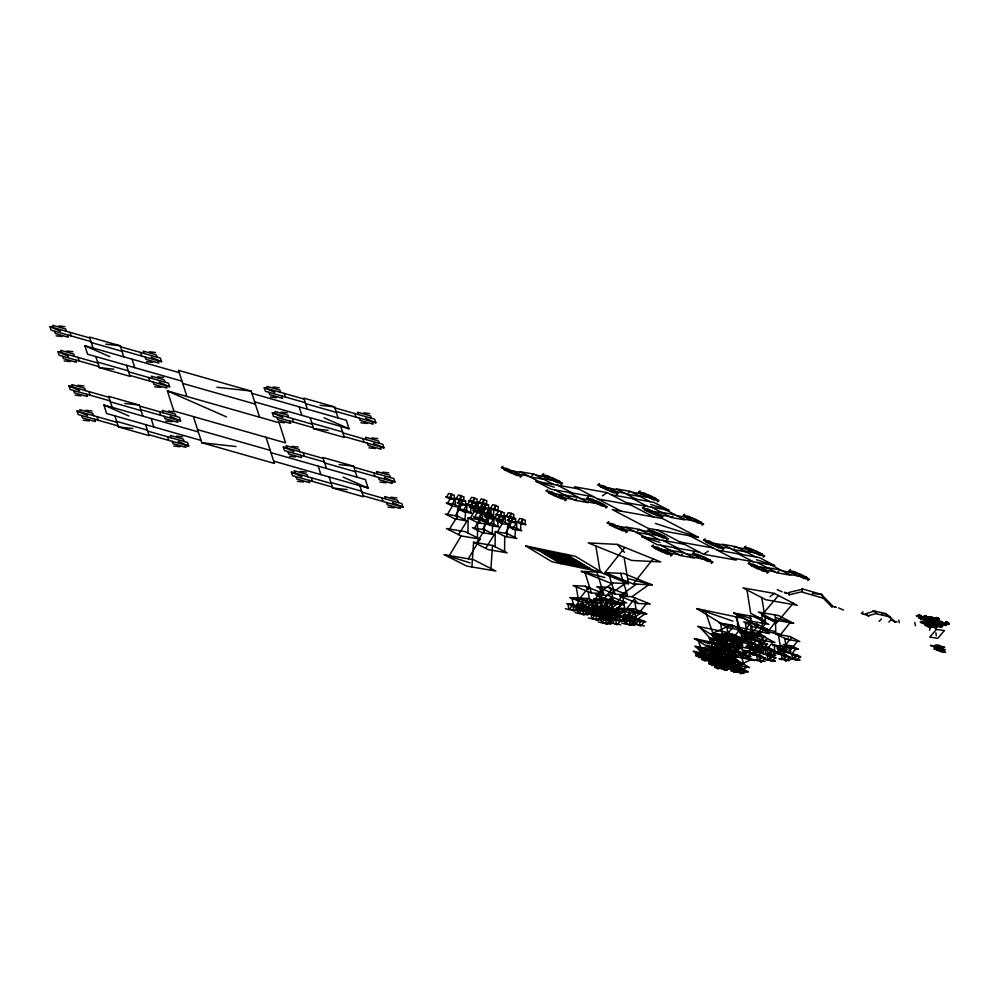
<?xml version="1.0" encoding="UTF-8"?>
<svg xmlns="http://www.w3.org/2000/svg" width="999" height="999" viewBox="0 0 999 999"><rect width="100%" height="100%" fill="white"/><g stroke="black" fill="none" stroke-linecap="round" stroke-linejoin="round"><path stroke-width="1.5" d="M455.294 504.857L455.357 498.464L460.551 499.338L464.56 501.361L459.365 500.487L455.357 498.464M459.303 506.893L459.365 500.487M466.745 510.651L466.808 504.245L472.003 505.132L476.024 507.155M467.957 533.029L468.106 517.882L487.512 521.141L482.567 529.445M470.766 512.674L470.829 506.281L466.808 504.245M477.46 537.824L477.609 522.689L468.106 517.882M478.109 508.703L478.171 502.31L483.366 503.184L487.387 505.219L482.18 504.345L478.171 502.31M482.117 510.739L482.18 504.345M482.405 518.556L482.467 512.162L490.671 513.536L488.586 517.057M486.426 520.591L486.488 514.198L482.467 512.162M489.56 514.497L489.622 508.104L494.83 508.978L498.838 511.001M493.581 516.533L493.643 510.127L489.622 508.104M493.868 524.35L493.931 517.957L499.125 518.831L503.146 520.866L497.952 519.98L493.931 517.957M495.079 546.728L495.229 531.593L507.529 533.666L517.032 538.473L504.732 536.388L495.229 531.593M497.889 526.386L497.952 519.98M504.582 551.535L504.732 536.388M505.219 522.415L505.294 516.008L513.486 517.395L511.401 520.904M509.24 524.438L509.303 518.044L505.294 516.008M516.683 528.196L516.745 521.803L521.94 522.677L525.961 524.712L520.766 523.838L516.745 521.803M520.704 530.232L520.766 523.838M450.636 499.013L450.936 494.605L454.32 495.167L454.021 499.587M456.955 519.205L457.667 508.753L465.671 510.102L471.84 513.224L463.848 511.875L457.667 508.753M460.277 500.649L460.576 496.228L463.961 496.803L463.661 501.211M462.1 504.807L462.4 500.387L465.784 500.961L465.472 505.382M464.947 520.554L465.671 510.102M471.74 506.431L472.04 502.022L475.424 502.584L475.112 507.005M473.451 502.872L473.751 498.451L477.135 499.025L476.835 503.434M471.89 566.97L473.588 542.245L492.519 545.442L507.142 552.822L488.211 549.637L473.588 542.245M477.759 512.724L478.059 508.304L481.443 508.878L481.143 513.286M479.77 523.051L480.482 512.599L488.486 513.948L494.655 517.07L486.663 515.721L478.034 511.413L472.839 510.539L476.848 512.562L482.042 513.449L478.434 519.243M483.091 504.495L483.391 500.074L486.775 500.649L486.476 505.057M484.915 508.653L485.214 504.245L488.598 504.807L488.286 509.228M484.078 532.904L484.79 522.452L492.782 523.801L498.963 526.923L490.971 525.574L484.79 522.452M487.4 514.348L487.699 509.94L491.083 510.501L490.784 514.922M487.762 524.4L488.486 513.948M489.223 518.506L489.522 514.098L492.907 514.672L492.594 519.08M492.07 534.253L492.782 523.801M494.555 510.289L494.855 505.869L498.239 506.443L497.927 510.851M490.821 570.167L492.519 545.442M498.863 520.142L499.163 515.721L502.547 516.296L502.235 520.704M500.574 516.57L500.874 512.162L504.258 512.724L503.958 517.145M506.893 536.75L507.604 526.311L515.609 527.659L521.778 530.781L513.786 529.433L507.604 526.311M510.214 518.194L510.514 513.786L513.898 514.348L513.598 518.768M512.037 522.365L512.337 517.944L515.721 518.518L515.409 522.927M514.885 538.099L515.609 527.659M521.678 523.988L521.977 519.567L525.362 520.142L525.049 524.562M921.278 616.995L921.553 615.983M927.397 617.869L927.684 616.845M930.993 621.54L931.268 620.516M932.929 618.643L933.203 617.619M937.124 622.402L937.399 621.39M939.048 619.505L939.335 618.493M942.644 623.189L942.919 622.165M948.763 624.05L949.05 623.026M930.781 624.437L931.43 622.14L928.108 621.665L934.54 623.601L931.43 622.14M942.432 626.086L943.068 623.788L939.759 623.314L946.19 625.237L943.068 623.788M929.545 630.307L930.781 626.51L936.95 627.372L931.143 624.662L924.974 623.788L930.781 626.51M921.066 619.892L921.515 618.581L924.824 619.055L918.393 617.132L921.515 618.581M932.716 621.54L933.166 620.229L936.475 620.704L930.044 618.768L933.166 620.229M938.598 645.354L936.65 649.987L941.358 651.623L942.881 651.311L938.186 649.675L936.65 649.987L939.972 648.488L937.624 647.664M939.01 650.811L939.972 648.488M941.358 651.623L943.293 646.977M446.615 496.99L448.713 493.481L452.085 494.043L450 497.552M456.256 498.613L458.354 495.104L461.725 495.666L459.64 499.188M447.44 514.398L452.385 506.081L460.389 507.43L455.444 515.746M458.079 502.772L460.164 499.263L463.548 499.837L461.463 503.346M469.443 500.836L471.528 497.327L474.9 497.889L472.814 501.411M467.719 504.408L469.805 500.886L473.189 501.461L471.103 504.97M473.738 510.689L475.836 507.18M479.07 502.46L481.168 498.951L484.54 499.525L482.455 503.034M470.254 518.244L475.199 509.94L483.204 511.288L478.259 519.592M449.388 555.606L461.088 535.926L480.019 539.123L468.319 558.791M477.122 511.263L479.208 507.754L470.829 506.281M480.894 506.63L482.979 503.109L486.363 503.683L484.278 507.192M483.379 512.312L485.477 508.803M474.562 528.096L479.508 519.792L473.326 516.67L481.331 518.019L487.512 521.141M486.763 512.887L488.848 509.378M485.202 516.483L487.287 512.974M490.534 508.254L492.619 504.745L496.003 505.307L493.918 508.828M496.553 514.547L498.651 511.026M494.842 518.106L496.928 514.597M499.937 515.109L502.022 511.6L493.643 510.127M498.226 518.681L500.312 515.172M506.193 516.171L508.291 512.662L511.663 513.224L509.577 516.733M497.377 531.955L502.322 523.638L510.327 524.987L505.382 533.304M508.016 520.329L510.102 516.82M517.657 521.953L519.742 518.444L523.126 519.018L521.041 522.527M447.29 503.508L450.911 497.714L454.932 499.737L451.311 505.531M458.753 509.303L462.375 503.496L466.383 505.531L462.762 511.326M449.026 529.832L457.592 516.108L467.095 520.916L458.541 534.64M470.104 507.355L473.726 501.56L477.747 503.596L474.125 509.39M474.413 517.207L478.034 511.413M481.568 513.149L485.189 507.355L489.198 509.378L485.576 515.172M485.876 523.001L489.485 517.207L493.506 519.23L489.885 525.037M476.148 543.531L484.715 529.82L494.218 534.615L485.651 548.339M497.227 521.066L500.849 515.259L504.87 517.295L501.248 523.089M508.691 526.848L512.312 521.053L516.321 523.089L512.699 528.883M718.393 641.683L722.801 637.012M724.525 642.906C725.786 642.832 724.025 644.53 728.408 637.999M733.666 636.738L729.407 641.445C739.16 641.296 732.854 646.041 738.848 637.562M752.022 621.366L742.969 632.904L765.059 636.813L758.803 633.553L750.162 632.03L756.43 635.289M747.502 635.988L743.081 640.784M750.112 642.107L749.2 641.87L753.109 636.975M756.255 635.252L765.309 623.713M758.066 635.576C757.492 635.601 757.142 634.665 754.108 640.421L760.564 641.583M760.551 641.683L759.627 641.433L763.548 636.538M776.722 620.342L767.669 631.88L780.956 634.228L790.009 622.689M755.943 649.387L751.51 654.058M757.629 655.269C758.94 655.207 757.042 656.93 761.55 650.374M776.373 652.097C769.867 653.096 765.621 643.568 762.549 653.833L769.005 654.982M768.98 655.082L768.069 654.845L771.99 649.949M777.284 653.358L780.644 648.363M782.205 654.058L786.25 649.35M791.508 648.089L787.249 652.797C800.549 654.782 787.05 655.007 796.69 648.913M573.151 604.42L569.605 608.891L574.637 610.926L578.196 606.455M580.119 598.101L588.099 598.513L600.024 603.321L592.045 602.921L580.119 598.101L588.523 587.499M604.994 572.552L623.888 573.513L652.135 584.914L633.241 583.94L604.994 572.552L624.899 547.452M583.154 604.932L579.595 609.402L584.64 611.438L588.199 606.967M582.879 608.341L579.32 612.812L584.365 614.847L587.912 610.377M592.045 602.921L600.461 592.32M592.869 608.853L589.323 613.324L594.355 615.359L597.914 610.889M596.815 605.631L593.269 610.102L598.301 612.137L601.86 607.654M603.783 599.313L611.763 599.712L623.688 604.532L615.709 604.12L603.783 599.313L612.187 588.711M596.153 613.698L592.607 618.181L597.652 620.217L601.198 615.734M610.364 599.65L613.211 608.716L608.029 608.453L600.274 605.319L605.456 605.594L623.026 612.599L615.047 612.2L603.121 607.38L611.525 596.778M606.818 606.131L603.259 610.614L608.304 612.649L611.863 608.166M606.53 609.552L602.984 614.023L608.029 616.058L611.575 611.575M606.156 614.21L602.597 618.693L607.642 620.716L611.201 616.246M615.709 604.12L624.125 593.518M605.881 617.619L602.322 622.102L607.367 624.138L610.913 619.655M633.241 583.94L653.146 558.853M616.533 610.052L612.986 614.535L618.019 616.57L621.578 612.087M615.047 612.2L623.463 601.598M615.871 618.131L612.325 622.614L617.37 624.637L620.916 620.167M619.817 614.909L616.271 619.38L621.316 621.415L624.862 616.945M626.785 608.591L634.765 609.003L646.69 613.811L638.711 613.398L626.785 608.591L635.189 597.989M629.82 615.421L626.261 619.892L631.306 621.927L634.865 617.444M629.545 618.831L625.986 623.301L631.031 625.337L634.577 620.866M638.711 613.398L647.127 602.809M639.535 619.343L635.988 623.813L641.033 625.849L644.58 621.366M712.175 642.532L715.159 639.01M717.806 640.384L714.822 643.905L710.751 641.845M733.953 626.086L726.885 634.452L733.141 637.699L740.222 629.333M722.614 642.107L725.599 638.573M728.246 639.947L725.262 643.481L721.166 641.533M726.173 647.764L729.17 644.23M731.817 645.604L728.82 649.138L724.75 647.202M736.875 641.508L739.872 637.974M778.433 595.516L761.7 615.309L776.523 623.001L793.256 603.209M742.519 639.348L739.522 642.881L735.426 640.933M736.613 647.34L739.61 643.806M758.666 625.062L751.585 633.428L757.854 636.675L764.922 628.309M742.245 645.179L739.26 648.701L735.701 646.852M747.314 641.083L750.311 637.549M750.886 646.74L753.87 643.206M745.316 654.919L748.301 651.385M756.518 644.58L753.533 648.114L749.737 646.103L750.199 653.184L749.55 653.146L755.531 654.108L754.882 646.99M750.948 652.759L747.964 656.293L743.843 654.32M767.095 638.461L760.027 646.828L766.283 650.074L773.363 641.72M761.325 646.303L764.31 642.769M755.756 654.482L758.74 650.948M766.957 644.143L763.96 647.677L759.914 645.616M761.388 652.322L758.403 655.856L754.844 654.108M759.315 660.139L762.312 656.605M764.959 657.979L761.962 661.513L757.866 659.565L758.528 659.602M770.017 653.883L773.014 650.361M775.724 651.648L772.664 655.257L769.105 653.408M769.754 659.715L772.739 656.181M791.807 637.437L784.727 645.804L790.996 649.05L798.064 640.684M775.386 657.554L772.402 661.088L768.356 659.028M780.456 653.458L783.441 649.924M784.028 659.115L787.012 655.581M789.66 656.955L786.663 660.489L782.579 658.541M794.455 658.691L797.452 655.157M800.099 656.53L797.102 660.064L793.006 658.104M888.86 622.09L890.733 620.017M861.25 613.536L863.011 611.8M879.095 621.303L881.555 618.918M770.129 596.59L774.45 593.443L797.252 605.282L765.808 599.725L743.006 587.887L774.45 593.443M730.444 626.535L732.267 625.212L742.719 630.431M713.686 639.198L714.447 638.636L718.518 640.746L712.911 639.76L708.84 637.649L714.447 638.636M724.113 638.761L724.887 638.199L728.958 640.309L723.351 639.323L719.28 637.212L724.887 638.199M719.992 637.587L720.654 641.758L726.91 644.992L727.684 644.43M755.144 625.511L756.98 624.188L767.444 629.308M738.386 638.174L739.16 637.612L743.231 639.722L737.612 638.736L733.541 636.613L739.16 637.612M732.217 641.945L737.349 644.555L738.124 643.993M748.825 637.737L749.6 637.175L753.658 639.285L748.051 638.299L743.98 636.188L749.6 637.175M744.692 636.55L745.354 640.734L751.61 643.955L752.384 643.406M745.379 622.714L746.94 632.604L761.762 640.247L763.586 638.923M746.827 651.573L747.589 651.011L752.722 653.621M756.917 640.921L762.05 643.531L762.824 642.969M757.254 651.136L758.029 650.574L763.161 653.184M753.134 649.962L753.795 654.133L760.052 657.367L760.826 656.805M786.463 639.223L799.749 641.558L790.122 636.563L776.048 634.128L786.463 639.223L788.286 637.886M771.528 650.549L772.302 649.987L777.434 652.597M765.359 654.32L770.491 656.93L771.265 656.368M781.967 650.112L782.729 649.55L787.874 652.16M784.752 656.343L790.371 657.33L786.3 655.219L780.681 654.22L784.752 656.343L785.526 655.781M795.192 655.906L800.811 656.892L796.74 654.782L791.121 653.796L795.192 655.906L795.966 655.344M928.108 620.529L924.624 623.026L920.953 622.502L924.425 620.004L931.08 621.765L928.358 621.878M939.759 622.165L936.275 624.675L932.604 624.15L936.075 621.653L942.731 623.413L940.009 623.526M576.323 607.529L581.518 607.792L589.273 610.926L584.09 610.651L576.323 607.529L583.441 602.472M596.041 594.855L608.316 595.479L626.673 602.897L614.397 602.26L596.041 594.855L612.887 582.904M581.518 607.792L588.636 602.747M586.326 608.041L591.508 608.304L599.275 611.425L594.08 611.163L586.326 608.041L593.443 602.984M608.316 595.479L625.162 583.528M591.508 608.304L598.626 603.246M606.468 610.426L607.754 611.863L599.987 608.728L607.105 603.683M619.705 596.066L631.98 596.69L650.337 604.095L638.061 603.471L619.705 596.066L636.55 584.115M612.3 603.945L605.182 609.003L599.987 608.728M599.338 616.808L604.52 617.07L612.275 620.204L607.092 619.942L599.338 616.808L606.455 611.763M616.458 610.938L617.744 612.375L609.989 609.24L617.107 604.195M631.98 596.69L648.826 584.74M604.52 617.07L611.638 612.025M622.29 604.457L615.172 609.515L609.989 609.24M609.328 617.32L614.522 617.582L622.277 620.716L617.082 620.441L609.328 617.32L616.445 612.262M614.522 617.582L621.64 612.537M623.001 618.019L628.184 618.281L635.938 621.403L630.756 621.141L623.001 618.019L630.119 612.961M628.184 618.281L635.302 613.236M632.991 618.531L638.186 618.793L645.941 621.915L640.746 621.653L632.991 618.531L640.109 613.473M638.186 618.793L645.304 613.736M502.122 466.933L502.959 466.371M520.167 477.372L521.003 476.81M531.93 475.512L533.916 474.163L553.608 484.465M542.869 474.213L543.706 473.638M546.803 490.297L547.639 489.735M560.901 484.652L561.75 484.078M564.847 500.749L565.684 500.174M554.944 489.922L574.637 500.212L576.61 498.876M598.551 484.153L599.388 483.578M587.549 497.577L588.386 497.002M602.484 495.791L607.18 492.619L653.783 516.995M616.595 494.592L617.432 494.018M605.594 508.016L606.43 507.442M628.359 492.719L630.344 491.383L650.037 501.673M639.298 491.421L640.134 490.846M607.879 522.24L608.716 521.678M643.231 507.517L644.068 506.943M657.342 501.86L658.179 501.286M625.923 532.679L626.76 532.117M637.687 530.819L639.672 529.47L659.365 539.772M661.276 517.957L662.112 517.382M648.626 529.52L649.462 528.946M651.373 507.13L671.066 517.432L673.039 516.083M683.978 514.785L684.814 514.223M652.559 545.616L653.396 545.042M666.658 539.959L667.494 539.385M702.022 525.224L702.859 524.662M670.604 556.056L671.44 555.481M660.701 545.229L680.381 555.531L682.367 554.183M704.307 539.46L705.144 538.886M693.306 552.884L694.143 552.322M656.942 529.907L703.546 554.283L708.241 551.111M722.352 549.9L723.189 549.325M711.338 563.324L712.175 562.762M734.115 548.026L736.101 546.69L755.793 556.98M745.054 546.728L745.891 546.166M748.988 562.824L749.824 562.25M763.086 557.167L763.923 556.605M767.032 573.264L767.869 572.689M757.13 562.437L776.81 572.739L778.795 571.391M789.734 570.092L790.571 569.53M807.766 580.531L808.603 579.969M926.473 620.591L929.932 619.88L928.221 620.841M938.123 622.24L941.582 621.528L939.872 622.489M729.982 625.449L710.714 634.19L741.62 640.646L760.888 631.905M695.978 646.828L701.897 653.096L706.368 655.794L700.449 649.525L708.453 645.754M699.362 654.333L695.928 655.893L701.435 657.042L704.882 655.481M721.515 648.476L713.373 652.172L700.311 649.45M706.206 655.756L702.772 657.317L708.279 658.466L711.725 656.917M704.894 657.667L701.46 659.228L706.967 660.389L710.414 658.828M724.65 649.138L716.508 652.834L729.57 655.556L737.712 651.86M721.553 653.671L713.411 657.354L729.407 660.601L722.926 658.366M711.738 659.103L708.303 660.664L713.81 661.813L717.257 660.252M715.559 657.717L712.125 659.278L717.632 660.426L721.078 658.865M712.462 662.25L709.015 663.798L714.535 664.959L717.981 663.398M722.402 659.14L718.968 660.701L724.475 661.862L727.921 660.302M721.091 661.063L717.657 662.612L723.164 663.773L726.61 662.212M726.473 660.089L734.615 656.393M719.305 663.673L715.858 665.234L731.842 668.481L727.372 665.784L712.05 662.587L716.508 665.284M717.994 665.584L714.547 667.145L720.067 668.306L723.513 666.745M737.749 657.055L729.607 660.739L742.669 663.473L750.811 659.777M727.934 662.487L724.5 664.048L730.007 665.197L733.453 663.636M721.378 666.383L724.824 664.822M724.837 667.02L721.39 668.581L726.91 669.73L730.356 668.169M725.212 667.195L728.658 665.634M730.731 668.343L734.178 666.783M735.501 667.057L732.055 668.618L748.039 671.865L743.581 669.168L728.246 665.971L732.704 668.668M734.19 668.968L730.756 670.529L736.263 671.69L739.71 670.129M737.574 669.767L741.021 668.206M741.033 670.404L737.599 671.965L743.106 673.114L746.553 671.553M731.368 634.452L710.589 642.02L721.141 648.401L741.92 640.834M709.04 649.55L700.262 652.747L704.72 655.444L713.498 652.247M714.572 652.896L705.794 656.093L710.252 658.791L719.03 655.594M744.455 642.369L723.676 649.937L734.24 656.318L755.019 648.751M725.237 652.934L716.458 656.143L720.916 658.828L729.695 655.631M722.14 657.467L713.361 660.664L717.819 663.361L726.598 660.164M730.769 656.281L721.99 659.477L726.448 662.175L735.227 658.978M727.672 660.814L718.893 664.01L723.351 666.708L732.13 663.511M738.336 660.851L729.557 664.048L734.015 666.745L742.794 663.548M743.868 664.198L735.089 667.394L739.547 670.092L748.326 666.895M873.763 611.263L865.434 613.91L868.843 616.208M876.822 613.486L867.794 615.784M801.947 589.335L788.623 592.544L789.11 594.817L802.434 591.62M548.226 552.909L549.575 552.584L558.179 557.767M548.513 554.22L549.875 553.896M551.436 553.908L554.645 553.146L574.987 565.397M553.009 553.908L554.358 553.583L562.961 558.766M552.122 555.257L553.471 554.932M553.296 555.219L554.645 554.895M553.758 556.243L552.41 556.568L543.806 551.386M552.122 557.005L555.332 556.243M559.54 555.269L560.889 554.944L569.492 560.127M556.893 556.256L558.254 555.931M559.04 556.256L566.645 554.47L592.981 570.317M559.827 556.58L561.176 556.256M558.541 557.242L557.192 557.554L548.588 552.385M562.749 556.256L565.958 555.506L586.301 567.757M564.31 556.256L565.671 555.943L574.263 561.113M557.442 558.453L558.803 558.141L567.395 563.311M563.436 557.604L564.785 557.292M564.61 557.567L565.958 557.255M557.729 559.765L559.09 559.452M560.651 559.452L563.861 558.691M525.624 545.916L575.337 556.281L601.673 572.14L551.96 561.775L525.624 545.916L563.648 559.028L565.072 558.603M562.225 559.452L566.645 558.603M568.206 558.603L569.567 558.291M561.338 560.801L562.687 560.489M563.861 560.439L562.512 560.764L546.528 555.082L578.858 561.825M568.493 559.915L569.855 559.602M562.986 561.788L561.625 562.112L553.034 556.942M564.547 561.8L561.338 562.549L540.996 550.299M568.756 560.814L570.104 560.501L578.708 565.671M566.121 561.8L567.469 561.475M568.256 561.8L560.651 563.586L534.315 547.739M569.043 562.125L570.404 561.8M567.757 562.787L566.408 563.111L557.804 557.929M571.965 561.813L575.174 561.051M573.538 561.813L574.887 561.488L583.491 566.67M572.652 563.161L574 562.837M573.826 563.124L575.174 562.799M574.288 564.148L572.939 564.472L564.335 559.29M575.861 564.148L572.652 564.91L552.31 552.659M577.422 564.16L578.783 563.836M577.722 565.459L579.07 565.147M721.191 634.415L728.521 632.729L757.854 650.461L726.96 644.005L697.614 626.273L728.521 632.729M726.96 644.005L734.29 642.332M704.745 649.537L707.841 648.826L720.229 656.318L707.18 653.596L694.78 646.103L707.841 648.826M707.18 653.596L710.277 652.884M697.789 655.931L699.1 655.631M698.825 657.642L700.124 657.342M720.941 652.921L724.038 652.21L736.425 659.702L723.376 656.98L710.976 649.487L724.038 652.21M704.632 657.354L705.943 657.055M703.321 659.278L704.632 658.978M705.669 659.065L706.98 658.766M717.844 657.454L720.941 656.743L733.328 664.235L720.279 661.513L707.879 654.02L720.941 656.743M704.357 660.988L705.669 660.689M723.376 656.98L726.473 656.268M713.985 659.315L715.296 659.015M710.164 660.701L711.475 660.401M709.078 654.745L714.997 661.013L716.333 660.726M711.201 662.412L712.512 662.112M720.828 660.739L722.14 660.439M720.279 661.513L723.376 660.801M710.888 663.848L712.2 663.548M719.517 662.662L720.828 662.362M721.865 662.462L723.176 662.162M711.925 665.559L713.224 665.259M734.04 660.839L737.137 660.127L749.525 667.619L736.475 664.897L724.075 657.404L737.137 660.127M714.61 658.091L720.529 664.36L721.865 664.073M717.732 665.272L719.043 664.972M726.36 664.085L727.672 663.786M716.42 667.182L717.732 666.882M718.768 666.982L720.067 666.683M727.397 665.796L728.708 665.496M717.457 668.905L718.756 668.606M736.475 664.897L739.572 664.185M727.085 667.232L728.396 666.932M723.264 668.618L724.575 668.319M728.121 668.943L729.42 668.643M724.3 670.329L725.599 670.029M733.928 668.656L735.239 668.356M732.617 670.579L733.928 670.279M734.964 670.366L736.263 670.067M733.653 672.29L734.952 671.99M739.46 672.002L740.771 671.703M740.496 673.713L741.807 673.413M936.25 645.841L933.191 646.465L936.3 647.127M940.946 647.464L937.886 648.101L930.406 645.354L934.452 646.203M944.554 647.427L942.207 647.901L934.977 645.391L937.324 644.904L944.554 647.427L939.772 646.403M941.208 649.1L942.207 648.9M938.161 648.039L945.266 649.962L939.147 647.839M881.543 613.836L885.426 613.573L890.134 616.995L877.646 614.085L872.939 610.664L885.426 613.573M918.643 617.332L921.365 617.22L916.445 615.746L921.365 617.22M930.294 618.98L933.016 618.868L928.083 617.394L933.016 618.868M617.295 544.393L588.236 542.907L631.693 560.439L660.751 561.925L617.295 544.393L624.5 552.41M628.471 583.703L609.577 582.742L581.331 571.341L600.224 572.302L628.471 583.703L624.088 557.367M603.671 593.606L585.314 586.201L573.039 585.576L591.396 592.981L603.671 593.606L596.915 572.14M627.335 594.817L608.978 587.412L596.69 586.788L615.059 594.193L627.335 594.817L620.579 573.339M590.034 602.809L582.055 602.409L570.117 597.589L578.096 598.001L590.034 602.809L588.186 591.683M613.698 604.02L605.719 603.608L593.781 598.801L601.76 599.2L613.698 604.02L611.85 592.894M579.557 607.005L571.79 603.871L566.608 603.608L574.363 606.73L579.557 607.005L576.698 597.926M589.547 607.504L581.793 604.383L576.61 604.12L584.365 607.242L589.547 607.504L586.7 598.438M611.188 600.973L613.036 612.1L595.454 605.082L590.272 604.807L598.026 607.941L603.221 608.204L600.362 599.138M606.668 607.904L607.454 612.599L593.119 606.868L601.098 607.28L599.25 596.153M603.121 607.38L611.101 607.792M636.7 613.299L628.721 612.899L616.783 608.079L624.762 608.491L636.7 613.299L634.852 602.172M605.057 611.688L613.036 612.1M602.559 616.283L594.805 613.149L589.61 612.887L597.377 616.021L602.559 616.283L599.7 607.205M612.562 616.795L604.795 613.661L599.612 613.398L607.367 616.52L612.562 616.795L609.702 607.717M626.223 617.482L618.468 614.36L613.274 614.098L621.028 617.22L626.223 617.482L623.364 608.416M636.213 617.994L628.458 614.872L623.276 614.61L631.031 617.732L636.213 617.994L633.366 608.928M784.515 592.37L785.614 592.694M785.564 592.794L784.515 592.482M789.522 594.555L788.873 594.405L789.56 594.455M831.118 605.194L832.204 605.519M832.105 605.619L831.118 605.307M835.064 606.955L836.151 607.38L831.792 606.068M862.849 613.973L863.948 614.298M891.645 620.029L892.731 620.354M892.694 620.454L891.67 620.154M754.47 616.445L755.569 616.77M755.469 616.87L758.104 617.207M759.802 618.156L760.901 618.481M760.888 618.581L759.864 618.294M771.69 619.605L772.751 619.805M766.345 628.983L767.419 629.295M765.496 629.595L766.57 630.019L765.509 629.707M741.645 630.007L742.744 630.332M740.796 630.619L741.895 630.956M741.845 631.043L740.833 630.756M746.44 633.466L747.539 633.791M747.489 633.89L747.102 640.709L741.121 639.747M752.16 634.402L753.258 634.727M753.234 634.84L752.222 634.552M751.31 635.027L752.871 635.501M751.772 635.177L765.409 637.587L775.049 642.594L761.762 640.247M752.359 635.514L752.846 635.601M727.235 634.702L728.333 635.027M722.814 634.927L722.19 634.79M728.283 635.127L727.247 634.815M733.616 636.838L732.604 636.538M751.947 638.411L753.046 638.736M752.147 639.447L751.673 632.305M727.247 639.435L730.019 640.809M743.044 640.659L744.143 640.983M726.398 640.047L727.484 640.371M744.093 641.083L751.785 642.432M758.616 641.87L759.715 642.195M735.426 640.821L736.513 641.146M716.807 639.86L717.906 640.197M727.384 640.471L726.373 640.147M749.038 641.683L750.124 642.007M759.677 642.295L758.628 641.982M717.856 640.297L719.592 641.246M732.617 641.096L733.703 641.42M715.958 640.484L717.057 640.809M733.603 641.508L732.617 641.208M748.451 642.345L749.45 642.682L748.588 642.582M717.032 640.908L722.389 641.733L722.152 634.752M721.153 641.408L722.252 641.745M740.759 642.532L741.832 642.956M737.936 642.807L739.035 643.131M719.392 642.107L718.356 641.795M738.935 643.219L737.924 642.906M785.077 646.053L786.176 646.378M711.775 642.27L710.751 641.97M726.485 643.119L727.584 643.443M786.076 646.465L785.064 646.153M727.534 643.543L726.523 643.256M724.038 643.656L723.476 643.331L724.213 647.414L728.333 649.387M716.046 643.556L717.145 643.88M760.913 646.041L759.864 645.729M784.914 647.552L785.988 647.976L784.902 647.652M717.107 643.98L716.058 643.668M791.483 648.189L790.396 647.851L791.033 647.889M754.882 646.865L755.968 647.202M760.376 647.077L761.45 647.502L760.389 647.19M765.197 647.327L766.283 647.652M766.245 647.752L773.501 650.212L767.232 646.965L758.603 645.441L764.859 648.688L773.501 650.212M732.342 646.915L733.441 647.24M755.806 648.189L754.745 647.864L755.856 648.089M765.709 648.788L766.383 648.938M760.214 648.576L761.288 649.013M733.428 647.34L735.976 647.677M766.695 649.2L763.161 648.451M724.725 647.077L725.262 647.389M721.915 647.352L723.001 647.677M785.089 650.786L786.188 651.111M722.964 647.777L725.536 648.101M737.674 648.626L738.773 648.95M784.24 651.398L785.339 651.723M738.723 649.05L734.652 646.99L733.99 642.807M730.057 648.788L731.143 649.113M774.65 651.211L775.748 651.548M785.289 651.823L790.671 652.659L790.434 645.666M731.106 649.213L727.497 648.451M773.8 651.835L774.899 652.16M728.296 649.487L727.247 649.175M774.849 652.26L773.813 651.947M779.008 652.759L780.094 653.096M776.173 653.134L776.947 653.221M780.082 653.196L778.983 652.871M777.185 653.458L776.223 653.159M791.757 654.245L792.856 654.57M792.819 654.67L790.059 653.296M765.746 653.471L766.845 653.796M783.228 654.482L782.18 654.17M749.1 652.859L749.937 653.071M766.832 653.895L769.38 654.233M781.33 654.682L782.167 654.894M785.414 654.907L784.315 654.57L785.426 654.807M771.078 655.182L772.177 655.506M752.534 654.482L755.119 654.82M767.057 655.269L768.156 655.594M772.127 655.606L768.056 653.546L767.394 649.362M743.768 654.133L754.32 660.514L718.044 652.934L707.479 646.553L744.954 654.545M768.106 655.694L767.07 655.381M741.046 654.495L742.145 654.82M759.627 655.494L760.701 655.931M742.045 654.919L741.058 654.607M757.579 656.143L756.655 655.831M793.006 657.991L794.093 658.316M749.188 655.931L750.286 656.256M790.197 658.266L791.283 658.591M746.378 656.206L747.477 656.53M750.274 656.355L746.64 655.606M791.245 658.691L790.221 658.391M782.567 658.428L783.666 658.753M747.452 656.63L746.365 656.306M779.757 658.703L780.843 659.028M798.338 659.702L799.425 660.027M780.743 659.115L779.757 658.816M795.516 659.977L796.615 660.302M799.325 660.127L795.778 659.377M796.515 660.389L795.529 660.089M787.899 660.139L788.998 660.464M769.355 659.44L768.306 659.128M785.089 660.401L786.176 660.739M788.885 660.551L787.886 660.239M786.138 660.839L785.064 660.514M755.044 659.727L756.131 660.152L755.082 659.852M773.626 660.726L774.725 661.051M774.687 661.151L773.663 660.851M760.376 661.438L761.463 661.862L760.389 661.55M925.111 624.875L930.831 625.199L925.648 622.777L920.154 622.002L925.324 624.425L930.831 625.199M782.467 655.007L781.38 654.682L782.055 658.766L785.626 660.626M757.567 655.956L756.88 655.918M58.804 325.961L64.91 326.648M56.094 335.864L62.2 336.551M105.769 344.168L120.23 345.779L123.776 356.83M149.338 351.785L155.444 352.472M66.858 351.024L72.964 351.698M146.628 361.688L152.747 362.375M64.148 360.926L70.255 361.601M95.817 356.568L99.363 367.607L113.824 369.218M273.089 387.075L279.208 387.762M157.392 376.835L163.499 377.522M216.945 387.25L251.161 391.071L259.565 417.207M270.392 396.978L276.498 397.664M154.683 386.738L160.789 387.425M320.067 405.269L334.528 406.893L338.074 417.932M363.636 412.887L369.742 413.574M77.86 385.264L83.966 385.951M281.144 412.125L287.262 412.812M360.926 422.789L367.033 423.476M75.15 395.167L81.256 395.854M124.825 403.471L139.286 405.082L142.832 416.121M278.446 422.028L284.553 422.714M168.394 411.089L174.513 411.763M310.115 417.669L313.661 428.708L328.122 430.332M371.69 437.949L377.797 438.623M85.914 410.314L92.02 411.001M165.697 420.991L171.803 421.665M368.981 447.852L375.087 448.526M83.204 420.217L89.311 420.904M114.873 415.859L118.419 426.91L132.879 428.521M292.158 446.366L298.264 447.053M176.448 436.138L182.555 436.813M193.381 416.595L201.786 442.719L236.001 446.541M289.448 456.268L295.554 456.955M173.751 446.041L179.857 446.715M339.123 464.572L353.584 466.183L357.13 477.235M382.692 472.19L388.798 472.877M300.212 471.428L306.318 472.102M379.982 482.092L386.101 482.779M297.502 481.331L303.609 482.005M329.171 476.973L332.717 488.012L347.177 489.622M390.746 497.24L396.853 497.927M388.037 507.142L394.155 507.829M812.287 593.394L822.015 594.555L822.751 598.051L802.559 592.232L801.822 588.723L822.015 594.555M922.564 616.62L927.497 618.094L922.564 616.62L924.774 618.206M934.215 618.256L939.135 619.742L934.215 618.256L936.425 619.855M932.279 621.153L937.212 622.627L932.279 621.153L934.49 622.739M943.93 622.802L948.863 624.275L943.93 622.802L946.14 624.387M931.08 621.765L926.16 620.292M942.731 623.413L937.799 621.94M931.805 623.651L937.299 624.425L942.482 626.848L936.975 626.073L931.805 623.651L936.762 626.523M757.654 655.981L756.93 655.781M757.267 656.056L757.804 656.193M450.911 497.714L445.716 496.828L449.725 498.863L454.932 499.737M473.726 501.56L468.531 500.686L472.539 502.709L477.747 503.596M462.375 503.496L457.167 502.622L461.188 504.657L466.383 505.531M485.189 507.355L479.982 506.468L484.003 508.503L489.198 509.378M500.849 515.259L495.654 514.385L499.662 516.421L504.87 517.295M486.488 514.198L491.683 515.072L487.674 513.036M509.303 518.044L514.497 518.918L510.489 516.895M489.485 517.207L484.29 516.333L488.311 518.356L493.506 519.23M512.312 521.053L507.105 520.179L511.126 522.202L516.321 523.089M457.592 516.108L445.292 514.035L454.795 518.831L467.095 520.916M477.609 522.689L489.91 524.762L480.407 519.955M484.715 529.82L472.415 527.734L481.918 532.542L494.218 534.615M444.293 554.745L473.414 559.652L495.916 571.028L466.795 566.108L444.293 554.745L470.104 562.887M793.581 623.314L773.151 619.705L758.328 612.012L778.77 615.621L793.581 623.314L775.961 617.669M769.105 619.155L772.202 619.692M733.628 613.036L754.058 616.645L768.88 624.338L748.451 620.729L733.628 613.036L751.26 618.693M756.98 624.188L743.693 621.84L753.321 626.848L766.333 629.083M732.267 625.212L718.993 622.864L728.621 627.872L741.683 630.132M739.735 632.467L748.363 633.99L754.62 637.237L745.991 635.714L739.735 632.467L747.177 634.852M751.86 639.397L751.086 639.123L757.529 640.284L757.292 633.291M723.663 635.014L729.919 638.274L721.29 636.738L715.022 633.491L725.361 635.252M730.019 636.076L740.359 637.837L734.103 634.59L725.461 633.054L731.718 636.313M757.979 641.42L763.598 642.407L767.669 644.517L762.05 643.531M780.119 646.053L783.216 646.603M787.861 647.427L798.201 649.188L791.945 645.941L783.303 644.405L789.572 647.664M772.864 644.842L781.505 646.365L787.761 649.625L779.133 648.089L772.864 644.842L780.319 647.227M747.552 641.845L753.159 642.844L757.23 644.954L751.61 643.955M782.729 649.55L777.122 648.563L781.193 650.674L786.8 651.66M726.935 640.371L732.854 641.308L732.592 634.315M733.154 641.308L736.238 641.857M738.199 642.195L741.345 642.856L740.734 642.632M757.579 646.003L760.676 646.653M762.637 646.99L765.222 647.452M733.278 642.444L738.898 643.431L742.956 645.541L737.349 644.555M756.805 647.389L763.061 650.649L754.432 649.125L748.164 645.866L758.503 647.627M747.277 646.478L746.615 646.328L750.237 647.077M752.21 647.427L755.294 647.976M718.88 641.795L727.022 643.331M722.839 642.869L728.458 643.868L732.529 645.978L726.91 644.992M774.337 652.047L780.231 653.084C778.321 647.639 780.194 644.929 780.032 646.141M776.722 653.246L784.877 654.682M758.029 650.574L752.422 649.587L756.493 651.698L762.1 652.697M708.578 642.27L707.904 642.12L711.538 642.881M713.498 643.219L716.595 643.768M737.936 648.026L741.108 648.488M759.939 652.709L766.208 653.758M771.34 654.57L774.987 655.232L774.35 655.194M790.733 658.478L793.818 659.028M747.589 651.011L741.982 650.024L746.053 652.135L751.66 653.121M766.42 654.82L772.027 655.806L776.098 657.916L770.491 656.93M780.294 658.915L783.378 659.452M785.351 659.802L788.486 660.464M758.004 655.307L752.584 654.395M757.08 655.169L760.214 655.831M755.981 655.257L761.6 656.243L765.671 658.353L760.052 657.367M741.583 654.707L744.68 655.257M765.896 659.565L769.118 660.052M771.078 660.401L774.175 660.938M755.594 659.939L758.678 660.489M760.639 660.826L763.823 661.301M533.916 474.163L520.104 471.703L539.797 481.993M630.344 491.383L616.533 488.911L636.226 499.213M528.234 475.949L510.277 472.739L503.883 469.393L521.828 472.602M535.639 475.062L553.596 478.271L559.989 481.618L542.045 478.409M624.662 493.156L606.705 489.96L600.312 486.613L618.256 489.81M632.067 492.282L650.024 495.479L656.418 498.826L638.473 495.629M529.957 476.848L543.768 479.32M626.385 494.055L640.197 496.528M607.18 492.619L574.5 486.788L621.103 511.163M593.718 496.84L551.223 489.26L536.076 481.331L578.571 488.923M611.263 494.755L653.758 502.335L668.905 510.264L626.41 502.672M597.802 498.976L630.481 504.807M564.785 495.067L578.596 497.539M661.213 512.275L675.024 514.747M572.914 499.313L554.957 496.116L548.563 492.769L566.508 495.966M580.319 498.439L598.276 501.635L604.67 504.982L586.725 501.785M669.342 516.533L651.385 513.324L644.992 509.977L662.936 513.186M676.748 515.646L694.705 518.856L701.098 522.202L683.154 518.993M574.637 500.212L588.448 502.684L568.756 492.382M671.066 517.432L684.877 519.892L665.184 509.602M698.438 537.312L648.151 528.334L612.3 509.59L662.587 518.568L698.438 537.312L655.369 523.451M639.672 529.47L625.861 527.01L645.554 537.312M736.101 546.69L722.289 544.218L741.982 554.52M633.978 531.256L616.033 528.046L609.627 524.7L627.584 527.909M641.395 530.369L659.352 533.578L665.746 536.925L647.789 533.716M730.406 548.463L712.462 545.267L706.056 541.92L724.013 545.117M737.824 547.589L755.781 550.786L762.175 554.133L744.218 550.936M635.701 532.155L649.512 534.627M732.13 549.375L745.941 551.835M680.244 542.095L712.936 547.927M699.475 552.147L656.98 544.567L641.833 536.638L684.327 544.23M717.02 550.062L759.502 557.642L774.65 565.571L732.155 557.979M703.546 554.283L736.238 560.114L689.635 535.739M670.541 550.374L684.352 552.847M766.97 567.582L780.781 570.054M678.658 554.62L660.714 551.423L654.308 548.076L672.265 551.273M686.076 553.746L704.033 556.942L710.426 560.289L692.469 557.092M775.087 571.84L757.142 568.631L750.736 565.284L768.693 568.493M782.504 570.953L800.461 574.163L806.855 577.509L788.898 574.3M680.381 555.531L694.193 557.991L674.512 547.689M776.81 572.739L790.621 575.199L770.941 564.91M782.442 655.157L781.305 654.782M774.65 652.235L774.375 645.117M724.213 643.506L724.063 643.456M724.025 643.643L724.75 643.818L723.988 643.443M569.642 556.268L537.312 549.537L553.384 555.069M567.22 556.268L542.257 551.061L549.05 553.409M545.454 552.385L556.006 554.582M556.768 554.732L567.32 556.93M544.892 552.647L569.855 557.854M571.116 558.616L546.153 553.409L552.947 555.744M546.965 553.896L571.928 559.09L565.134 556.755M543.543 553.284L575.861 560.014M549.35 554.72L559.902 556.918M560.664 557.08L571.216 559.278M548.226 554.657L573.189 559.865M550.761 555.569L561.313 557.767M562.075 557.929L572.627 560.127M550.849 556.243L575.824 561.438L569.03 559.103M576.448 561.813L551.473 556.618L558.266 558.953M548.439 556.231L580.769 562.974L564.697 557.43M554.67 557.929L565.222 560.127M565.983 560.289L576.535 562.487M554.108 558.191L579.07 563.399M556.081 558.778L566.633 560.976M567.395 561.138L577.946 563.336M551.436 558.041L583.753 564.772M556.181 559.44L581.143 564.647L574.35 562.312M558.566 560.277L569.118 562.474M569.88 562.624L580.431 564.822M557.442 560.202L582.405 565.409M559.977 561.126L570.529 563.324M571.291 563.473L581.843 565.671M560.077 561.788L585.039 566.995L578.246 564.647M557.654 561.788L589.984 568.518L573.913 562.986M696.678 608.616L744.218 618.543L769.205 633.641L721.665 623.713L696.678 608.616L732.941 621.128M694.392 638.636L730.669 646.216L741.221 652.597L704.944 645.017L694.392 638.636L709.702 643.93M706.73 654.982L713.211 657.217L697.876 654.02L693.418 651.323L708.753 654.532M714.073 657.404L709.615 654.707L724.949 657.916M712.262 658.329L718.743 660.564L703.408 657.367L698.95 654.67L714.285 657.866M728.458 661.713L734.939 663.948L719.605 660.751L715.147 658.054L730.481 661.251M706.518 659.24L721.84 662.437L726.298 665.134L710.976 661.937L706.518 659.24L712.986 661.475M722.714 662.624L738.036 665.821L742.507 668.518L727.172 665.322L722.714 662.624L729.183 664.859M939.772 650.649L942.881 651.311M866.97 615.022L862.886 614.098M893.518 621.216L897.139 621.952M782.479 654.108L783.266 654.395M784.914 651.76L784.814 644.68M628.558 578.733L652.135 584.914M581.331 571.341L604.894 577.522M613.736 601.922L623.688 604.532M593.781 598.801L603.733 601.41M636.738 611.201L646.69 613.811M590.072 600.711L600.024 603.321M616.783 608.079L626.735 610.689M570.117 597.589L580.069 600.199M613.074 609.989L623.026 612.599M593.119 606.868L603.071 609.477M607.467 611.713L611.675 612.824M599.038 610.401L603.246 611.5M617.195 615.634L621.39 616.745M597.477 611.213L601.673 612.312M608.753 614.323L612.961 615.421M589.035 609.889L593.244 610.988M630.469 621.003L634.677 622.102M607.192 615.134L611.4 616.233M622.04 619.68L626.248 620.779M598.763 613.811L602.971 614.909M640.197 624.924L644.405 626.023M583.803 610.514L588.011 611.613M620.479 620.491L624.687 621.59M631.768 623.601L635.963 624.7M575.374 609.19L579.582 610.289M612.05 619.168L616.246 620.267M593.531 614.435L597.727 615.534M630.194 624.412L634.402 625.511M573.813 610.002L578.009 611.101M585.089 613.111L589.298 614.21M621.765 623.089L625.973 624.188M565.372 608.678L569.58 609.79M606.805 619.792L611.013 620.891M583.528 613.923L587.737 615.022M598.376 618.468L602.584 619.58M575.099 612.599L579.308 613.711M616.533 623.713L620.741 624.812M596.815 619.28L601.023 620.379M608.104 622.389L612.3 623.501M588.386 617.956L592.582 619.068M606.53 623.201L610.739 624.3M598.101 621.878L602.31 622.989M760.264 645.691L760.963 645.941M781.568 654.894L782.404 655.144L778.496 653.109L777.834 648.938M120.23 345.779L89.535 337.038L93.082 348.077M334.528 406.893L303.833 398.139L307.38 409.178M90.996 341.583L51.099 330.207L49.95 326.623L89.848 337.999M120.542 346.753L160.439 358.129L161.588 361.713L121.691 350.337M305.294 402.697L265.397 391.321L264.248 387.724L304.146 399.101M334.84 407.854L374.737 419.23L375.886 422.827L335.989 411.451M91.309 342.557L122.003 351.298M305.607 403.658L336.301 412.412M251.161 391.071L178.521 370.354L186.925 396.491M181.993 381.143L87.55 354.208L84.828 345.716L179.258 372.639M251.898 393.356L346.341 420.292L349.063 428.783L254.633 401.848M182.73 383.429L255.369 404.133M97.59 362.088L128.284 370.841M311.888 423.189L342.582 431.943M99.051 366.645L59.153 355.257L58.004 351.673L97.902 363.049M128.596 371.803L168.494 383.179L169.643 386.763L129.745 375.387M313.349 427.747L273.451 416.371L272.302 412.787L312.2 424.163M342.882 432.904L382.792 444.293L383.941 447.877L344.043 436.501M99.363 367.607L130.057 376.361L126.511 365.322M313.661 428.708L344.355 437.462L340.809 426.423M167.37 390.909L279.121 422.777L285.589 442.882L173.826 411.014L167.37 390.909L226.473 416.895M139.286 405.082L108.604 396.328L112.15 407.367M353.584 466.183L322.889 457.442L326.436 468.481M110.065 400.886L70.167 389.51L69.006 385.914L108.903 397.302M139.598 406.044L179.495 417.42L180.657 421.016L140.759 409.64M324.363 461.988L284.453 450.611L283.304 447.028L323.201 458.404M353.896 467.157L393.793 478.533L394.942 482.117L355.045 470.741M110.377 401.848L141.059 410.601M324.663 462.962L355.357 471.715M197.59 429.657L270.23 450.374M201.049 440.434L106.618 413.511L103.884 405.02L198.314 431.943M270.966 452.659L365.397 479.582L368.132 488.074L273.689 461.151M201.786 442.719L274.425 463.436L266.021 437.3M116.646 421.378L147.34 430.132M330.944 482.492L361.638 491.246M118.119 425.936L78.222 414.56L77.06 410.976L116.958 422.352M147.652 431.106L187.55 442.482L188.699 446.066L148.801 434.69M332.405 487.05L292.507 475.674L291.358 472.077L331.256 483.454M361.95 492.207L401.848 503.583L402.997 507.18L363.099 495.791M118.419 426.91L149.113 435.651L145.567 424.612M332.717 488.012L363.411 496.765L359.865 485.726M713.81 643.943L713.736 644.13M785.052 592.582L788.873 593.681M751.723 635.302L751.348 635.152M749.962 646.153L749.462 646.178M760.876 661.738L757.354 659.802L756.693 655.619M742.132 638.973L744.292 640.222M735.439 642.432L735.002 642.494M771.49 661.151L767.794 659.365L767.132 655.182M757.617 634.427L765.059 636.813M790.758 646.803L798.201 649.188M732.916 635.451L740.359 637.837M749.862 641.495L753.009 642.507M763.86 646.728L767.007 647.739M742.307 640.671L745.454 641.683M783.004 653.883L786.151 654.882M756.305 645.903L759.452 646.915M797.002 659.103L800.149 660.114M715.022 633.491L722.477 635.876M775.449 653.046L778.596 654.058M739.422 641.932L742.569 642.944M789.447 658.279L792.594 659.29M753.433 647.165L756.58 648.176M748.164 645.866L755.619 648.251M731.867 641.108L735.014 642.12M772.564 654.308L775.711 655.319M745.866 646.341L749.013 647.352M786.563 659.54L789.709 660.551M765.009 653.483L768.156 654.495M779.008 658.716L782.155 659.727M725.162 642.532L728.308 643.531M739.16 647.752L742.307 648.763M717.607 641.695L720.754 642.707M758.303 654.907L761.45 655.906M731.605 646.927L734.752 647.939M772.302 660.127L775.449 661.138M750.749 654.083L753.895 655.082M714.722 642.956L717.869 643.968M764.747 659.303L767.894 660.314M728.721 648.189L731.867 649.2M707.167 642.132L710.314 643.144M747.864 655.332L751.011 656.343M721.166 647.364L724.312 648.376M761.862 660.564L765.009 661.575M740.309 654.507L743.456 655.519M754.307 659.74L757.454 660.751M648.738 496.353L656.418 498.826M600.312 486.613L607.991 489.085M650.699 504.408L668.905 510.264M693.418 519.717L701.098 522.202M552.31 479.145L559.989 481.618M644.992 509.977L652.672 512.45M503.883 469.393L511.563 471.878M536.076 481.331L554.27 487.187M754.482 551.66L762.175 554.133M596.99 502.509L604.67 504.982M706.056 541.92L713.748 544.393M548.563 492.769L556.243 495.242M756.455 559.715L774.65 565.571M799.163 575.037L806.855 577.509M658.054 534.453L665.746 536.925M750.736 565.284L758.428 567.757M609.627 524.7L617.32 527.185M641.833 536.638L660.027 542.494M702.734 557.817L710.426 560.289M654.308 548.076L662 550.549M553.571 553.421L560.364 555.756M553.821 554.395L560.614 556.743M557.467 555.769L564.248 558.104M557.717 556.743L564.51 559.09M562.787 558.965L569.58 561.313M563.049 559.952L569.83 562.287M566.683 561.313L573.476 563.661M566.933 562.3L573.726 564.635M555.369 558.953L562.162 561.301M725.911 647.315L741.221 652.597M738.998 655.232L754.32 660.514M707.479 646.553L722.801 651.835M709.615 654.707L716.083 656.942M715.147 658.054L721.615 660.289M693.418 651.323L699.887 653.558M736.026 666.283L742.507 668.518M698.95 654.67L705.419 656.905M741.558 669.63L748.039 671.865M719.829 662.899L726.298 665.134M728.246 665.971L734.715 668.206M725.361 666.246L731.842 668.481M712.05 662.587L718.518 664.822M934.714 646.153L939.422 647.789M937.911 649.725L933.865 648.875L936.925 649.937M942.619 651.36L945.666 652.422L941.62 651.573M365.334 418.181L375.886 422.827M264.248 387.724L274.8 392.37M324.088 417.807L349.063 428.783M373.389 443.231L383.941 447.877M151.036 357.08L161.588 361.713M272.302 412.787L282.854 417.42M49.95 326.623L60.502 331.256M84.828 345.716L109.803 356.693M384.39 477.485L394.942 482.117M159.091 382.13L169.643 386.763M283.304 447.028L293.856 451.66M58.004 351.673L68.556 356.318M343.156 477.097L368.132 488.074M392.445 502.534L402.997 507.18M170.105 416.371L180.657 421.016M291.358 472.077L301.91 476.723M69.006 385.914L79.558 390.559M103.884 405.02L128.859 415.996M178.159 441.433L188.699 446.066M77.06 410.976L87.612 415.609M765.783 653.596L765.721 646.69M838.586 607.929L843.406 610.077M777.259 589.672L782.067 591.82M751.985 638.536L753.021 638.836L749.962 642.457L746.403 640.596M483.204 511.288L477.023 508.166L469.031 506.805L475.199 509.94M510.327 524.987L504.145 521.865L496.141 520.516L502.322 523.638M460.389 507.43L454.208 504.308L446.216 502.959L452.385 506.081M480.019 539.123L465.397 531.73L446.466 528.533L461.088 535.926M766.882 629.195L769.13 630.357M774.312 633.054L776.56 634.215M742.182 630.219L744.417 631.38M796.066 660.189L792.494 658.341L791.832 654.158M752.484 638.623L754.732 639.785M779.545 652.984L783.104 654.832L786.163 651.211L785.077 650.886M738.473 643.019L734.914 641.171L734.253 636.987M746.915 656.418L743.356 654.57L742.694 650.386M713.773 644.043L710.214 642.195L709.552 638.011M648.451 495.204L644.293 493.031L638.461 491.983L642.619 494.155M654.857 498.551L659.015 500.724L653.171 499.687L649.013 497.502M693.131 518.568L688.973 516.396L683.141 515.359L687.3 517.532M699.537 521.915L703.696 524.088L697.851 523.051L693.693 520.879M754.208 550.511L750.049 548.339L744.218 547.29L748.376 549.475M760.601 553.858L764.759 556.031L758.928 554.994L754.769 552.822M798.888 573.876L794.729 571.703L788.898 570.666L793.056 572.839M805.281 577.222L809.44 579.395L803.608 578.359L799.45 576.186M641.046 493.881L647.452 497.227M685.726 517.245L692.132 520.591M746.802 549.188L753.196 552.534M791.483 572.552L797.876 575.899M632.504 498.551L647.652 506.468M738.261 553.858L753.408 561.775M609.278 488.211L615.684 491.558M653.958 511.575L660.364 514.922M715.034 543.518L721.44 546.865M759.715 566.883L766.121 570.229M607.717 487.937L603.558 485.751L597.714 484.715L601.873 486.888M614.11 491.283L618.269 493.456L612.437 492.407L608.279 490.234M652.397 511.301L648.239 509.128L642.394 508.079L646.553 510.252M658.791 514.647L662.949 516.82L657.117 515.784L652.959 513.598M713.461 543.244L709.302 541.058L703.471 540.022L707.629 542.195M719.867 546.59L724.025 548.763L718.194 547.714L714.023 545.541M758.141 566.608L753.983 564.435L748.151 563.386L752.309 565.559M764.547 569.954L768.706 572.127L762.874 571.091L758.716 568.906M552.022 477.997L547.864 475.811L542.032 474.775L546.191 476.948M558.429 481.343L562.587 483.516L556.743 482.467L552.584 480.294M596.703 501.361L592.544 499.188L586.713 498.139L590.871 500.312M603.109 504.707L607.267 506.88L601.423 505.844L597.265 503.658M657.779 533.304L653.621 531.118L647.777 530.082L651.947 532.255M664.173 536.65L668.331 538.823L662.499 537.774L658.341 535.601M702.459 556.668L698.301 554.495L692.469 553.446L696.628 555.631M708.853 560.014L713.011 562.187L707.18 561.151L703.021 558.978M544.617 476.673L551.023 480.019M589.298 500.037L595.704 503.384M650.374 531.98L656.768 535.327M695.054 555.344L701.448 558.691M557.33 485.127L572.477 493.044M663.074 540.434L678.221 548.351M512.849 471.004L519.255 474.35M557.529 494.368L563.936 497.714M618.606 526.311L625.012 529.657M663.286 549.675L669.692 553.021M511.288 470.716L507.117 468.543L501.286 467.507L505.444 469.68M517.682 474.063L521.84 476.236L516.008 475.199L511.85 473.026M555.968 494.093L551.81 491.908L545.966 490.871L550.124 493.044M562.362 497.44L566.52 499.612L560.689 498.563L556.53 496.391M617.032 526.023L612.874 523.851L607.042 522.814L611.201 524.987M623.438 529.37L627.597 531.555L621.765 530.506L617.594 528.334M661.713 549.4L657.554 547.215L651.723 546.178L655.881 548.351M668.119 552.747L672.277 554.92L666.445 553.871L662.275 551.698M562.449 555.269L571.041 560.451M571.665 560.814L580.257 565.996M558.329 553.908L578.671 566.158M558.354 554.42L566.945 559.59M567.569 559.964L576.161 565.147M555.119 553.746L563.723 558.916M563.573 559.14L572.177 564.31M551.136 552.909L559.727 558.091M560.352 558.466L568.943 563.636M548.626 551.898L568.968 564.135M547.04 552.06L555.631 557.23M556.256 557.604L564.847 562.787M714.997 661.013L719.455 663.711L713.536 657.442M720.529 664.36L724.999 667.057L719.08 660.776M943.231 649.537L944.267 650.162M889.31 616.395L895.054 622.327L886.25 614.173M822.14 595.167L831.555 604.932L832.03 607.205L822.627 597.439M724.113 642.295L738.124 657.13L727.572 650.749L713.561 635.913M711.013 634.377L725.024 649.213L714.472 642.832L700.461 627.996M735.276 664.16L741.196 670.441L736.725 667.744L730.806 661.475M729.732 660.826L735.664 667.095L731.193 664.397L725.274 658.129M722.177 656.256L728.096 662.524L723.638 659.827L717.719 653.558M716.645 652.909L722.564 659.178L718.106 656.48L712.187 650.212M705.981 652.871L711.9 659.14L707.442 656.443L701.523 650.174M635.014 600.087L638.061 603.471M639.472 620.217L640.746 621.653M608.978 587.412L612.012 590.796M628.458 614.872L629.745 616.296M611.351 598.876L614.397 602.26M629.47 619.717L630.756 621.141M618.468 614.36L619.755 615.796M605.456 605.594L606.743 607.017M615.809 619.018L617.082 620.441M585.314 586.201L588.349 589.597M604.795 613.661L606.081 615.097M595.454 605.082L596.74 606.505M605.806 618.506L607.092 619.942M592.794 609.74L594.08 611.163M594.805 613.149L596.091 614.585M581.793 604.383L583.079 605.819M582.804 609.228L584.09 610.651M571.79 603.871L573.076 605.307M942.257 623.601L941.483 621.478L939.734 621.228L940.509 623.364M935.963 620.691L936.737 622.827L934.989 622.577L934.215 620.454M932.542 619.068L931.767 616.932L930.019 616.683L930.793 618.818M930.606 621.965L929.832 619.83L928.083 619.58L928.858 621.715M920.891 617.419L920.116 615.284L918.368 615.047L919.142 617.17M735.901 616.808L744.755 642.544L713.86 636.088L704.994 610.352M740.247 653.396L743.993 664.273L730.943 661.55L727.197 650.674M742.095 668.855L743.668 673.451L738.161 672.302L736.575 667.707M736.55 665.521L738.136 670.117L732.617 668.955L731.043 664.36M735.252 667.432L736.825 672.027L731.305 670.878L729.732 666.283M727.16 645.479L730.893 656.355L717.844 653.633L714.098 642.757M728.995 660.951L730.569 665.534L725.062 664.385L723.476 659.79M729.707 664.085L731.293 668.681L725.774 667.532L724.2 662.936M724.05 650.012L727.796 660.888L714.747 658.166L711.001 647.29M723.463 657.604L725.037 662.2L719.53 661.038L717.944 656.443M725.898 665.471L727.472 670.067L721.952 668.918L720.379 664.323M722.152 659.515L723.726 664.11L718.219 662.961L716.633 658.366M720.354 662.137L721.94 666.72L716.42 665.571L714.847 660.976M716.62 656.168L718.194 660.764L712.687 659.615L711.101 655.019M719.043 664.048L720.629 668.643L715.109 667.482L713.536 662.899M710.963 642.095L714.697 652.971L701.648 650.249L697.901 639.372M712.799 657.554L714.372 662.15L708.865 661.001L707.28 656.405M713.511 660.701L715.097 665.297L709.577 664.148L708.004 659.552M707.267 654.22L708.84 658.816L703.333 657.654L701.748 653.059M705.956 656.131L707.529 660.726L702.022 659.577L700.436 654.982M700.424 652.784L701.997 657.379L696.49 656.231L694.904 651.635M371.241 418.244L370.492 415.909L357.53 412.212L358.279 414.535M372.39 421.828L373.151 424.163L360.177 420.467L359.428 418.131M379.295 443.294L378.546 440.959L365.584 437.262L366.333 439.597M380.444 446.878L381.193 449.213L368.231 445.517L367.482 443.181M390.297 477.534L389.548 475.199L376.586 471.503L377.335 473.838M391.458 481.131L392.207 483.454L379.233 479.757L378.484 477.422M398.351 502.584L397.602 500.262L384.64 496.565L385.389 498.888M399.513 506.181L400.262 508.516L387.287 504.807L386.538 502.485M354.782 413.549L355.944 417.132M362.837 438.598L363.986 442.182M373.838 472.839L375 476.436M381.893 497.902L383.054 501.486M299.113 406.818L301.848 415.322M318.182 466.121L320.904 474.612M284.191 393.419L285.352 397.003M292.245 418.469L293.406 422.053M303.259 452.709L304.408 456.306M311.301 477.772L312.462 481.356M280.707 392.42L279.957 390.085L266.983 386.388L267.732 388.723M281.855 396.004L282.605 398.339L269.643 394.642L268.893 392.307M288.761 417.47L288.012 415.147L275.037 411.451L275.786 413.773M289.91 421.066L290.659 423.389L277.697 419.692L276.948 417.37M299.762 451.723L299.013 449.388L286.051 445.691L286.8 448.027M300.911 455.307L301.661 457.642L288.699 453.946L287.949 451.61M307.817 476.773L307.068 474.438L294.093 470.741L294.842 473.076M308.966 480.357L309.715 482.692L296.753 478.996L296.004 476.66M156.943 357.13L156.194 354.795L143.232 351.099L143.981 353.434M158.104 360.714L158.853 363.049L145.879 359.353L145.13 357.018M164.997 382.18L164.248 379.857L151.286 376.161L152.035 378.484M166.159 385.776L166.908 388.112L153.933 384.403L153.184 382.08M176.011 416.433L175.262 414.098L162.288 410.402L163.037 412.737M177.16 420.017L177.909 422.352L164.947 418.656L164.198 416.321M184.066 441.483L183.317 439.148L170.342 435.452L171.091 437.787M185.215 445.067L185.964 447.402L173.002 443.706L172.253 441.371M140.484 352.435L141.646 356.031M148.539 377.497L149.7 381.081M159.553 411.738L160.702 415.322M167.607 436.788L168.756 440.384M132.043 359.178L134.765 367.669M151.099 418.481L153.834 426.973M69.905 332.305L71.054 335.901M77.947 357.367L79.108 360.951M88.961 391.608L90.11 395.192M97.015 416.658L98.164 420.254M66.409 331.318L65.659 328.983L52.697 325.287L53.447 327.622M67.557 334.902L68.307 337.237L55.345 333.541L54.595 331.206M74.463 356.368L73.714 354.033L60.739 350.337L61.488 352.672M75.612 359.952L76.361 362.287L63.399 358.591L62.65 356.256M85.464 390.609L84.715 388.274L71.753 384.578L72.502 386.913M86.626 394.205L87.375 396.528L74.401 392.832L73.651 390.509M93.519 415.671L92.77 413.336L79.808 409.64L80.557 411.963M94.68 419.255L95.429 421.59L82.455 417.894L81.706 415.559M628.184 608.666L631.031 617.732M608.304 572.714L615.059 594.193M618.181 608.154L621.028 617.22M605.169 599.375L608.029 608.453M604.52 607.454L607.367 616.52M595.179 598.876L598.026 607.941M584.64 571.515L591.396 592.981M594.517 606.942L597.377 616.021M581.505 598.176L584.365 607.242M571.515 597.664L574.363 606.73M914.747 622.439L915.496 625.749M898.775 620.142L899.237 622.702M639.397 621.103L640.172 625.811L635.139 623.776L634.353 619.068M629.67 617.182L630.456 621.89L625.411 619.855L624.637 615.147M629.395 620.591L630.182 625.299L625.137 623.264L624.35 618.568M622.914 597.365L624.762 608.491M619.68 616.67L620.454 621.378L615.421 619.343L614.635 614.647M616.395 611.825L617.17 616.52L612.125 614.497L611.351 609.79M615.734 619.904L616.508 624.6L611.475 622.564L610.689 617.869M595.841 545.978L600.224 572.302M606.393 611.313L607.167 616.021L602.135 613.985L601.348 609.278M606.006 615.983L606.793 620.679L601.748 618.643L600.973 613.948M605.731 619.392L606.518 624.088L601.473 622.052L600.686 617.357M599.912 588.086L601.76 599.2M601.623 605.869L602.409 610.576M596.678 607.392L597.452 612.1L592.407 610.064L591.633 605.357M596.016 615.471L596.79 620.167L591.758 618.131L590.971 613.436M592.732 610.614L593.506 615.322L588.461 613.286L587.687 608.578M583.004 606.693L583.791 611.4L578.746 609.365L577.959 604.657M582.729 610.114L583.516 614.81L578.471 612.774L577.684 608.079M576.248 586.875L578.096 598.001M573.014 606.193L573.788 610.889L568.743 608.853L567.969 604.158M794.48 655.531L795.142 659.715M784.777 638.349L786.338 648.226L780.082 644.979L778.521 635.089M784.04 655.968L784.702 660.139M780.481 650.312L781.143 654.482M761.812 597.652L765.509 621.053L750.699 613.361L746.99 589.959M770.042 650.736L770.704 654.919M769.779 656.555L770.441 660.739M761.338 643.156L762 647.34M760.077 639.372L761.638 649.25L755.381 646.003L753.82 636.113M758.691 641.783L759.352 645.966M759.34 656.992L760.002 661.176M751.635 625.973L753.196 635.851M755.781 651.336L756.43 655.506M750.898 643.593L751.56 647.764M748.263 642.22L748.913 646.39M747.339 637.924L748.001 642.107M745.341 651.76L746.003 655.943M736.9 638.361L737.562 642.544M736.638 644.18L737.299 648.363M726.935 626.997L728.496 636.875L722.24 633.628L720.679 623.738M726.198 644.617L726.86 648.788M722.639 638.948L723.301 643.131M712.2 639.385L712.861 643.568M935.926 632.767L936.263 635.789M775.187 614.997L775.773 631.53L762.487 629.183L761.912 612.649M760.114 645.704L760.364 652.684M750.486 616.021L751.061 632.554L737.786 630.207L737.2 613.673M741.246 632.729L741.483 639.722M726.972 633.329L727.222 640.309M716.533 633.766L716.783 640.746M936.4 629.432L929.769 637.112L937.811 638.249L944.442 630.569L936.4 629.432M918.468 615.097L916.757 616.058L920.216 615.334L918.468 615.097M924.599 615.958L922.889 616.92L926.348 616.208L924.599 615.958L925.274 618.031L927.022 618.281L926.248 616.158L924.5 615.908M930.119 616.733L928.408 617.707L931.867 616.982L930.119 616.733M936.25 617.607L934.54 618.568L937.999 617.844L938.673 619.929L936.925 619.68L936.15 617.557L937.899 617.807L936.25 617.607M934.315 620.504L932.604 621.465L936.063 620.741L934.315 620.504M945.966 622.14L944.255 623.114L947.714 622.389L948.388 624.475L946.64 624.225L945.866 622.102L947.614 622.34L945.966 622.14M921.278 616.445L918.63 617.844L920.966 618.93L923.613 617.532L921.278 616.445M932.929 618.094L930.281 619.48L932.616 620.579L935.264 619.18L932.929 618.094M930.993 620.991L928.346 622.377L930.681 623.476L933.328 622.077L930.993 620.991M942.644 622.627L939.997 624.025L942.332 625.124L944.979 623.726L942.644 622.627M930.593 623.538L925.049 625.399L929.882 627.659L935.426 625.799L930.593 623.538M766.358 617.769L767.407 618.206L766.42 617.782M776.885 633.378L777.946 633.803L776.947 633.391M751.972 633.678L753.021 634.103L751.972 633.678M727.097 636.201L728.084 636.488L727.16 636.213M745.891 640.384L746.94 640.821L745.891 640.384M733.94 642.894L734.989 643.319L734.003 642.906M762.412 647.602L763.298 648.001L762.437 647.602M735.189 646.64L736.238 647.065L735.214 646.653M751.972 648.026L753.021 648.463L751.972 648.026M760.414 651.81L761.463 652.235L760.476 651.81M749.974 652.247L751.023 652.672L750.037 652.247M768.593 653.196L769.642 653.621L768.618 653.209M928.508 620.716L924.837 620.192L926.123 624.924L929.807 625.449L928.508 620.716M940.159 622.365L936.488 621.84L937.774 626.573L941.458 627.097L940.159 622.365M934.302 619.043L931.967 617.956L935.926 621.041L934.302 619.043M944.018 623.588L941.682 622.489L945.641 625.586L944.018 623.588M922.651 617.394L920.316 616.308L924.275 619.392L922.651 617.394M932.367 621.94L930.032 620.854L933.99 623.938L932.367 621.94M932.042 625.312L927.209 623.064L936.051 628.533L932.042 625.312"/></g></svg>
